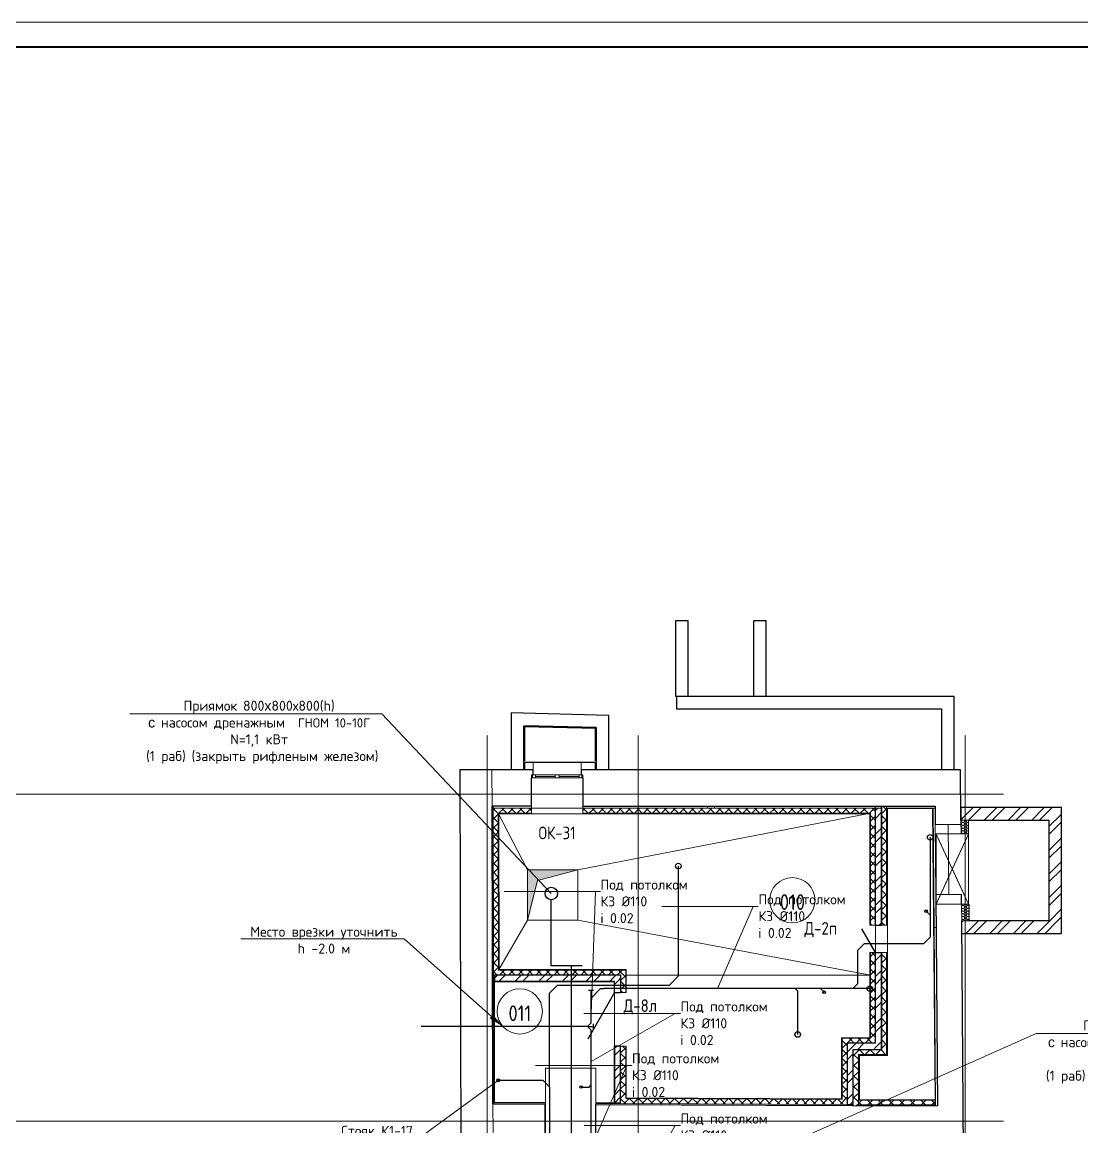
# Model space of a CAD drawing. Header units: millimetres. Extents: x -10178924 to 11692288, y -947381 to 58396.
# Drawn here: x 36600 to 57672, y 36432 to 58396 of the extents above; entities that cross this region are included whole.
import ezdxf
from ezdxf import colors
from ezdxf.entities.mleader import LeaderData, LeaderLine
from ezdxf.math import Vec2, Vec3

# ---------------------------------------------------------------- set-up
doc = ezdxf.new("R2010")
doc.units = ezdxf.units.MM
doc.linetypes.add('ADSK_Линия сетки', pattern=[25, 20, -2.5, 0, -2.5])
doc.linetypes.add('ADSK_Штриховая_ш3 п1_5', pattern=[4.5, 3, -1.5])
for name, color, linetype, lineweight in [('!К1', 32, 'Continuous', 30), ('!К3', 30, 'Continuous', 30), ('_ Окна', 7, 'Continuous', 9), ('_0', 7, 'Continuous', 25), ('Аннотация', 7, 'Continuous', 18), ('Выноски ВК', 7, 'Continuous', 0), ('Двери', 7, 'Continuous', 9), ('К1н', 42, 'Continuous', 30), ('Марки дверей', 7, 'Continuous', 20), ('Марки окон', 7, 'Continuous', 20), ('Окна', 7, 'Continuous', 9), ('Оси', 253, 'Continuous', 9), ('Перекрытие', 7, 'Continuous', 18), ('Стены внутренние', 7, 'Continuous', 18), ('Стены наружные', 7, 'Continuous', 18), ('Стены несущие', 7, 'Continuous', 30), ('Стены отделка', 7, 'Continuous', 30), ('Стены штриховка', 7, 'Continuous', 9), ('Узлы', 7, 'Continuous', 18), ('ШТРИХОВКА', 252, 'Continuous', 15)]:
    doc.layers.add(name, color=color, linetype=linetype, lineweight=lineweight)
doc.layers.add('PDF _Ramka', color=7, linetype='Continuous')
doc.layers.add('Линии', color=7, linetype='Continuous', lineweight=9, true_color=0x00a600)
doc.styles.add('GOST Common', font='GOST_Common.ttf', dxfattribs={"width": 0.9, "height": 350})
doc.styles.add('GOST Common_2', font='GOST_Common.ttf', dxfattribs={"width": 0.9, "height": 250})
doc.styles.add('PDF ISOCPEUR', font='isocpeur.ttf')
pattern_1 = [(45, (0, 0), (-235.7317, 235.7317), []), (45, (157.15, 0), (-235.7317, 235.7317), [])]
pattern_2 = [(45, (0, 0), (-106.06602, 106.06602), []), (135, (0, 0), (-106.06602, -106.06602), [])]

# ---------------------------------------------------------------- blocks, each defined once
blk = doc.blocks.new('окна_rehau_двупольное - 980х1160 _створка и глухое_ ок-31-6127201-План подвала')
at = {"layer": '_ Окна', "lineweight": 18}
for p, q in [((-510, 200), (-510, 260)), ((-510, 260), (-434, 260)), ((-434, 260), (-434, 200)), ((-38, 200), (-38, 260)), ((-38, 260), (38, 260)), ((38, 260), (38, 200)), ((434, 260), (434, 200)), ((510, 260), (434, 260)), ((510, 200), (510, 260)), ((-434, 200), (-510, 200)), ((38, 200), (-38, 200)), ((434, 200), (510, 200))]:
    blk.add_line(p, q, dxfattribs=at)
at = {"layer": '_ Окна'}
for p, q in [((-490, 200), (-490, 260)), ((-434, 230), (-38, 230)), ((38, 230), (434, 230)), ((490, 200), (490, 260))]:
    blk.add_line(p, q, dxfattribs=at)
at = {"layer": 'Окна'}
for p, q in [((-510, 260), (-510, 200)), ((-434, 260), (-510, 260)), ((-434, 260), (-38, 260)), ((38, 260), (-38, 260)), ((38, 260), (434, 260)), ((510, 260), (434, 260)), ((510, 200), (510, 260)), ((-510, 200), (-434, 200)), ((-38, 200), (-434, 200)), ((-38, 200), (38, 200)), ((434, 200), (38, 200)), ((434, 200), (510, 200))]:
    blk.add_line(p, q, dxfattribs=at)
blk = doc.blocks.new('AC_Дверь_Однопольная_Стальная - 545х1295 Л нов Д2п-6472559-План подвала')
at = {"layer": 'Двери', "lineweight": 30}
blk.add_line((-273, 60), (199, 333), dxfattribs=at)
blk = doc.blocks.new('AC_Дверь_Однопольная_Стальная - 1070х2200Н Д8л противопож EI30-6422788-План подвала')
at = {"layer": 'Двери', "lineweight": 30}
blk.add_line((535, 60), (-392, 595), dxfattribs=at)
blk = doc.blocks.new('оси')
at = {"layer": 'Оси', "linetype": 'ADSK_Линия сетки'}
for p, q in [((52350, -2196), (52350, 46378)), ((55350, -2196), (55350, 46378)), ((61850, -2196), (61850, 46378)), ((-3614, 45200), (62615, 45200)), ((-3614, 38700), (62615, 38700))]:
    blk.add_line(p, q, dxfattribs=at)
blk = doc.blocks.new('Подвал')
at = {"layer": 'Стены внутренние', "lineweight": 9}
h = blk.add_hatch(dxfattribs=at)
h.set_pattern_fill('FP_2', color=256, style=0, pattern_type=2)
h.set_pattern_definition(pattern_1)
h.paths.add_polyline_path([(53687, 37974), (53687, 39630), (53567, 39630), (53567, 37974)])
h.paths.add_polyline_path([(53687, 40530), (53687, 42769), (53567, 42769), (53567, 40530)])
h = blk.add_hatch(dxfattribs=at)
h.set_pattern_fill('FP_3', color=256, style=0, pattern_type=2)
h.set_pattern_definition(pattern_2)
h.paths.add_polyline_path([(53687, 37874), (53787, 37874), (53787, 39630), (53687, 39630), (53687, 37974)])
h.paths.add_polyline_path([(53787, 40530), (53787, 42809), (53687, 42808), (53687, 40530)])
h = blk.add_hatch(dxfattribs=at)
h.set_pattern_fill('FP_2', color=256, style=0, pattern_type=2)
h.set_pattern_definition(pattern_1)
h.paths.add_polyline_path([(55418, 42530), (57017, 42530), (57017, 42780), (55265, 42780), (55266, 42530), (55416, 42530)])
h = blk.add_hatch(dxfattribs=at)
h.set_pattern_fill('FP_2', color=256, style=0, pattern_type=2)
h.set_pattern_definition(pattern_1)
h.paths.add_polyline_path([(57175, 40530), (57267, 40530), (57267, 42780), (57017, 42780), (57017, 40530), (57089, 40530)])
h = blk.add_hatch(dxfattribs=at)
h.set_pattern_fill('FP_2', color=256, style=0, pattern_type=2)
h.set_pattern_definition(pattern_1)
h.paths.add_polyline_path([(53567, 39630), (53687, 39630), (53687, 39897), (53567, 39897)])
h.paths.add_polyline_path([(53687, 40442), (53687, 40530), (53567, 40530), (53567, 40442)])
h = blk.add_hatch(dxfattribs=at)
h.set_pattern_fill('FP_3', color=256, style=0, pattern_type=2)
h.set_pattern_definition(pattern_2)
h.paths.add_polyline_path([(53687, 39630), (53787, 39630), (53787, 39897), (53687, 39897), (53687, 39740)])
h.paths.add_polyline_path([(53687, 40442), (53787, 40442), (53787, 40530), (53687, 40530)])
h = blk.add_hatch(dxfattribs=at)
h.set_pattern_fill('FP_2', color=256, style=0, pattern_type=2)
h.set_pattern_definition(pattern_1)
h.paths.add_polyline_path([(57267, 40280), (57267, 40530), (55282, 40530), (55284, 40280), (57175, 40280)])
h = blk.add_hatch(dxfattribs=at)
h.set_pattern_fill('FP_2', color=256, style=0, pattern_type=2)
h.set_pattern_definition(pattern_1)
h.paths.add_polyline_path([(48381, 39329), (48501, 39329), (48501, 39449), (45991, 39449), (45991, 39329), (47650, 39329)])
h = blk.add_hatch(dxfattribs=at)
h.set_pattern_fill('FP_2', color=256, style=0, pattern_type=2)
h.set_pattern_definition(pattern_1)
h.paths.add_polyline_path([(48381, 36910), (48501, 36910), (48501, 38034), (48381, 38034), (48381, 36940)])
h.paths.add_polyline_path([(48501, 39104), (48501, 39329), (48381, 39329), (48381, 39104)])
h = blk.add_hatch(dxfattribs=at)
h.set_pattern_fill('FP_2', color=256, style=0, pattern_type=2)
h.set_pattern_definition(pattern_1)
h.paths.add_polyline_path([(53127, 36867), (53127, 38094), (53007, 38094), (53007, 36867)])
h = blk.add_hatch(dxfattribs=at)
h.set_pattern_fill('FP_2', color=256, style=0, pattern_type=2)
h.set_pattern_definition(pattern_1)
h.paths.add_polyline_path([(53325, 37974), (53567, 37974), (53567, 38094), (53127, 38094), (53127, 37974), (53247, 37974)])
h = blk.add_hatch(dxfattribs=at)
h.set_pattern_fill('FP_3', color=256, style=0, pattern_type=2)
h.set_pattern_definition(pattern_2)
h.paths.add_polyline_path([(53127, 37874), (53687, 37874), (53687, 37974), (53127, 37974)])
h = blk.add_hatch(dxfattribs=at)
h.set_pattern_fill('FP_3', color=256, style=0, pattern_type=2)
h.set_pattern_definition(pattern_2)
h.paths.add_polyline_path([(53227, 36856), (53227, 37874), (53127, 37874), (53127, 36856)])
h = blk.add_hatch(dxfattribs=at)
h.set_pattern_fill('FP_3', color=256, style=0, pattern_type=2)
h.set_pattern_definition(pattern_2)
h.paths.add_polyline_path([(54762, 36861), (54757, 36869), (54762, 36869), (54761, 36961), (53230, 36961), (53230, 36876), (53233, 36876), (53230, 36861), (54677, 36861)])
at = {"layer": 'Стены наружные', "true_color": 0x6b6b6b}
h = blk.add_hatch(color=251, dxfattribs=at)
h.paths.add_polyline_path([(47977, 43679), (47985, 43679), (47985, 43684), (47719, 43684), (47719, 43679), (47749, 43679)])
h.paths.add_polyline_path([(46728, 43679), (46758, 43679), (46758, 43684), (46605, 43684), (46605, 43679)])
at = {"layer": 'Узлы', "lineweight": 9}
h = blk.add_hatch(dxfattribs=at)
h.set_pattern_fill('HONEY', color=256, scale=10, style=0)
h.paths.add_polyline_path([(55268, 42258), (55418, 42258), (55416, 42530), (55266, 42530), (55266, 42445)])
h = blk.add_hatch(dxfattribs=at)
h.set_pattern_fill('HONEY', color=256, scale=10, style=0)
h.paths.add_polyline_path([(55432, 40530), (55429, 40858), (55279, 40858), (55282, 40530)])
at = {"layer": 'ШТРИХОВКА'}
h = blk.add_hatch(dxfattribs=at)
h.set_pattern_fill('ANSI37', color=256, scale=40)
h.paths.add_polyline_path([(46064, 42669), (46729, 42669), (46729, 42769), (45964, 42769), (45974, 39449), (45991, 39449), (48501, 39449), (48501, 39104), (48601, 39104), (48601, 39549), (46074, 39549)])
h.paths.add_polyline_path([(53567, 42769), (47749, 42769), (47749, 42669), (53467, 42669), (53467, 40442), (53567, 40442)])
h.paths.add_polyline_path([(53567, 39897), (53467, 39897), (53467, 38194), (52907, 38194), (52907, 36977), (48601, 36997), (48601, 38034), (48501, 38034), (48501, 36897), (53007, 36877), (53007, 38094), (53567, 38094)])
h = blk.add_hatch(color=256, dxfattribs=at)
h.dxf.hatch_style = 1
h.paths.add_polyline_path([(46650, 40545), (46650, 41545), (47650, 41545), (46847, 41330)])
at = {"layer": 'Линии', "color": 7}
for p, q in [((55266, 42530), (55268, 42258)), ((55416, 42530), (55266, 42530)), ((55418, 42258), (55416, 42530)), ((55268, 42258), (55418, 42258)), ((55279, 40858), (55282, 40530)), ((55429, 40858), (55279, 40858)), ((55432, 40530), (55429, 40858)), ((46650, 40545), (46074, 39549)), ((55282, 40530), (55432, 40530))]:
    blk.add_line(p, q, dxfattribs=at)
at = {"layer": 'Линии', "color": 7, "linetype": 'ADSK_Штриховая_ш3 п1_5'}
for p, q in [((54771, 42258), (55419, 42258)), ((54771, 40858), (54771, 42258)), ((55419, 40858), (54771, 42258)), ((54771, 40858), (55419, 42258)), ((55419, 42258), (55419, 40858)), ((55419, 40858), (54771, 40858))]:
    blk.add_line(p, q, dxfattribs=at)
at = {"layer": 'Линии', "color": 7}
for centre in [(51916, 40938), (46496, 38728)]:
    blk.add_circle(centre, 450, dxfattribs=at)
at = {"layer": 'Перекрытие'}
for p, q in [((46650, 41545), (46064, 42669)), ((47650, 41545), (53467, 42669)), ((54768, 41045), (54756, 42445)), ((55023, 41047), (55011, 42447)), ((46650, 41545), (46650, 40545)), ((47650, 41545), (46650, 41545)), ((47650, 40545), (47650, 41545)), ((46650, 40545), (47650, 40545)), ((53467, 39449), (47650, 40545)), ((53567, 40442), (53567, 39897)), ((53807, 40442), (53807, 39897)), ((53467, 39449), (48601, 39449)), ((48381, 38034), (48381, 39104)), ((47006, 37598), (48006, 37598)), ((47006, 36914), (47006, 37598)), ((48006, 37598), (48006, 36879)), ((47006, 36314), (47006, 36884))]:
    blk.add_line(p, q, dxfattribs=at)
at = {"layer": 'Стены внутренние', "color": 8, "true_color": 0x7f7f7f}
blk.add_line((45941, 43529), (45943, 42809), dxfattribs=at)
at = {"layer": 'Стены внутренние'}
blk.add_line((47749, 42769), (46729, 42769), dxfattribs=at)
at = {"layer": 'Стены наружные'}
for p, q in [((46759, 43679), (46759, 43684)), ((46759, 43684), (47719, 43684)), ((46759, 43679), (47719, 43679)), ((47719, 43679), (46759, 43679))]:
    blk.add_line(p, q, dxfattribs=at)
at = {"layer": 'Стены несущие'}
for p, q in [((49594, 46494), (49594, 44994)), ((49844, 46494), (49594, 46494)), ((49844, 44994), (49844, 46494)), ((51144, 46494), (51144, 44994)), ((51394, 46494), (51144, 46494)), ((51394, 44994), (51394, 46494)), ((49594, 44994), (55133, 44994)), ((49608, 44994), (49608, 44744)), ((55133, 43529), (55133, 44994)), ((46326, 44664), (46326, 43529)), ((48263, 44613), (46326, 44664)), ((48263, 43529), (48263, 44613)), ((49608, 44744), (54883, 44744)), ((54883, 44744), (54883, 43529)), ((46576, 43529), (46576, 44407)), ((46576, 44407), (48013, 44370)), ((48013, 44370), (46586, 44407)), ((48013, 44370), (48013, 43529)), ((46759, 43529), (45301, 43529)), ((45301, 43529), (45326, 35427)), ((46759, 43429), (46759, 43529)), ((47719, 43529), (47719, 43429)), ((55258, 43529), (47719, 43529)), ((55266, 42530), (55258, 43529)), ((46729, 42809), (46729, 43369)), ((47749, 43369), (47749, 42809)), ((46729, 42809), (45943, 42809)), ((45962, 36889), (45943, 42809)), ((47749, 42809), (54754, 42809)), ((53567, 42808), (53687, 42808)), ((53567, 40442), (53567, 42808)), ((53687, 40442), (53687, 42808)), ((53687, 42808), (53687, 40442)), ((54754, 42809), (54756, 42445)), ((57267, 42780), (55265, 42780)), ((55265, 42780), (55265, 42530)), ((57267, 40280), (57267, 42780)), ((54756, 42445), (55266, 42449)), ((55416, 42530), (57017, 42530)), ((57017, 42530), (57017, 40530)), ((55278, 41049), (54768, 41045)), ((54768, 41045), (54802, 36848)), ((55279, 40858), (55278, 41049)), ((53567, 40442), (53687, 40442)), ((55282, 40530), (55275, 40530)), ((55275, 40530), (55275, 40280)), ((55438, 21298), (55282, 40530)), ((57017, 40530), (55432, 40530)), ((55275, 40280), (57267, 40280)), ((53567, 39897), (53687, 39897)), ((53567, 38094), (53567, 39897)), ((53687, 37974), (53687, 39897)), ((53687, 39897), (53687, 37974)), ((48501, 39449), (45991, 39449)), ((45991, 39449), (45991, 39329)), ((45991, 39329), (48381, 39329)), ((48381, 39104), (48381, 39329)), ((48501, 39449), (48501, 39104)), ((48381, 39104), (48501, 39104)), ((48501, 38034), (48381, 38034)), ((48381, 38034), (48381, 36910)), ((48501, 36910), (48501, 38034)), ((53007, 38094), (53007, 36867)), ((53567, 38094), (53007, 38094)), ((53127, 36867), (53127, 37974)), ((53127, 37974), (53687, 37974)), ((48381, 36910), (48501, 36910)), ((45962, 36889), (47000, 36884)), ((46998, 36314), (47000, 36884)), ((48000, 36879), (47998, 36309)), ((48000, 36879), (54802, 36848)), ((53007, 36867), (53127, 36867))]:
    blk.add_line(p, q, dxfattribs=at)
at = {"layer": 'Стены отделка', "lineweight": 9}
for p, q in [((46596, 44397), (46576, 44397)), ((46586, 44407), (46585, 44387)), ((46585, 44387), (48013, 44350)), ((46596, 43709), (46596, 44397)), ((48013, 44350), (47993, 44350)), ((47993, 44350), (47993, 43709)), ((46576, 43709), (46596, 43709)), ((46758, 43679), (46596, 43679)), ((46596, 43679), (46596, 43529)), ((46759, 43684), (46605, 43684)), ((46605, 43684), (46605, 43679)), ((46605, 43679), (46758, 43679)), ((46759, 43529), (46759, 43679)), ((47985, 43684), (47719, 43684)), ((47719, 43684), (47719, 43679)), ((47993, 43679), (47719, 43679)), ((47719, 43679), (47719, 43529)), ((47719, 43679), (47985, 43679)), ((47985, 43679), (47985, 43684)), ((47993, 43709), (48013, 43709)), ((47993, 43529), (47993, 43679)), ((45943, 42809), (45962, 36889)), ((45963, 42809), (45943, 42809)), ((45963, 42809), (45963, 42769)), ((45982, 36919), (45963, 42809)), ((46729, 42769), (45963, 42769)), ((45964, 42769), (45974, 39449)), ((46729, 42657), (46729, 42809)), ((47749, 42809), (47749, 42657)), ((53687, 42769), (47749, 42769)), ((50225, 42769), (50225, 42809)), ((50365, 42809), (50365, 42769)), ((53787, 42769), (53787, 42759)), ((54754, 42769), (53787, 42769)), ((53807, 42759), (53807, 40442)), ((53807, 42759), (54704, 42759)), ((54704, 42759), (54751, 36967)), ((54733, 40397), (54714, 42769)), ((54754, 42769), (54754, 42809)), ((53567, 40442), (53455, 40442)), ((53807, 40442), (53687, 40442)), ((54773, 40398), (54733, 40397)), ((53567, 39897), (53455, 39897)), ((53807, 39897), (53687, 39897)), ((53807, 37854), (53807, 39897)), ((45974, 39449), (45991, 39449)), ((45991, 39329), (45985, 39329)), ((45985, 39329), (45985, 36909)), ((45995, 39319), (48371, 39319)), ((45995, 36909), (45995, 39319)), ((48371, 39319), (48371, 39104)), ((48371, 39104), (48381, 39104)), ((48501, 39104), (48613, 39104)), ((48381, 38034), (48371, 38034)), ((48371, 38034), (48371, 36908)), ((48613, 38034), (48501, 38034)), ((53227, 37874), (53787, 37874)), ((53227, 37874), (53227, 36876)), ((53247, 36967), (53247, 37854)), ((53247, 37854), (53807, 37854)), ((53687, 37974), (53687, 37974)), ((47006, 36914), (45982, 36919)), ((45982, 36909), (45982, 36889)), ((45982, 36889), (45982, 36909)), ((45982, 36909), (47006, 36904)), ((47006, 36884), (47006, 36914)), ((48371, 36908), (48006, 36909)), ((48006, 36909), (48006, 36899)), ((48381, 36898), (48381, 36910)), ((48501, 36910), (48501, 36897)), ((53247, 36961), (53227, 36961)), ((53230, 36961), (53230, 36861)), ((54751, 36967), (53247, 36967)), ((45962, 36889), (45982, 36889)), ((47000, 36884), (47006, 36884)), ((53127, 36876), (48006, 36899)), ((48006, 36899), (48006, 36879)), ((48501, 36897), (53007, 36877)), ((54762, 36869), (53227, 36876)), ((53230, 36861), (54762, 36861)), ((54762, 36861), (54762, 36869)), ((54802, 36848), (54802, 36868)), ((54802, 36868), (54802, 36868))]:
    blk.add_line(p, q, dxfattribs=at)
for points in [[(46729, 42669), (46064, 42669), (46074, 39549), (48601, 39549), (48601, 39104)], [(46729, 42659), (46074, 42659), (46083, 39559), (48611, 39559), (48611, 39104)], [(53455, 40442), (53455, 42657), (47749, 42657), (46729, 42657), (46076, 42657), (46085, 39561), (48613, 39561), (48613, 39104)], [(53467, 40442), (53467, 42669), (47749, 42669)], [(53457, 40442), (53457, 42659), (47749, 42659)], [(48601, 38034), (48601, 36997), (52907, 36977), (52907, 38194), (53467, 38194), (53467, 39897)], [(48611, 38034), (48611, 37007), (52897, 36987), (52897, 38204), (53457, 38204), (53457, 39897)], [(48613, 38034), (48613, 37009), (52895, 36989), (52895, 38206), (53455, 38206), (53455, 39897)]]:
    blk.add_lwpolyline(points, dxfattribs=at)
at = {"layer": 'Стены штриховка'}
for p, q in [((46759, 43679), (46758, 43679)), ((46758, 43679), (46759, 43679)), ((53687, 42809), (53687, 42808)), ((53787, 42769), (53787, 42809)), ((53787, 40442), (53787, 42759)), ((53807, 42759), (53787, 42759)), ((54762, 36869), (54733, 40397)), ((53787, 37874), (53787, 39897)), ((45982, 36919), (45982, 36909)), ((54761, 36961), (53247, 36961)), ((54751, 36967), (54761, 36967)), ((45962, 36889), (45964, 36319)), ((53127, 36867), (53127, 36856)), ((53227, 36876), (53227, 36856))]:
    blk.add_line(p, q, dxfattribs=at)
at = {"layer": 'ШТРИХОВКА'}
blk.add_lwpolyline([(46650, 40545), (46650, 41545), (47650, 41545), (46847, 41330)], close=True, dxfattribs=at)
at = {"layer": 'Двери', "color": 8, "true_color": 0x7f7f7f, "rotation": 90}
for name, p in [('AC_Дверь_Однопольная_Стальная - 545х1295 Л нов Д2п-6472559-План подвала', (53627, 40169)), ('AC_Дверь_Однопольная_Стальная - 1070х2200Н Д8л противопож EI30-6422788-План подвала', (48441, 38569))]:
    blk.add_blockref(name, p, dxfattribs=at)
at = {"layer": 'Окна'}
blk.add_blockref('окна_rehau_двупольное - 980х1160 _створка и глухое_ ок-31-6127201-План подвала', (47239, 43169), dxfattribs=at)
at = {"layer": 'ШТРИХОВКА'}
blk.add_blockref('оси', (-6500, -2155), dxfattribs=at)
at = {"layer": 'Аннотация', "lineweight": 9, "char_height": 312.5, "width": 520.21, "attachment_point": 5, "line_spacing_factor": 1.022766, "style": 'GOST Common'}
for s, insert in [('010', (51916, 40901)), ('011', (46496, 38691))]:
    blk.add_mtext(s, dxfattribs=dict(at, insert=insert))
at = {"layer": 'Марки дверей', "lineweight": 9, "char_height": 250, "width": 690.3, "attachment_point": 5, "line_spacing_factor": 1.022766, "style": 'GOST Common_2'}
for s, insert in [('\\pxqc,t1.8,3.6,5.4,7.2,9,10.8,12.6,14.4,16.2,18,19.8,21.6,23.4,25.2,27,28.8,30.6,32.4,34.2,36,37.8,39.6,41.4,43.2,45,46.8,48.6,50.4,52.2,54,55.8,57.6;{Д-2п}', (52479, 40354)), ('\\pxqc,t1.8,3.6,5.4,7.2,9,10.8,12.6,14.4,16.2,18,19.8,21.6,23.4,25.2,27,28.8,30.6,32.4,34.2,36,37.8,39.6,41.4,43.2,45,46.8,48.6,50.4,52.2,54,55.8,57.6;{Д-8л}', (48891, 38816))]:
    blk.add_mtext(s, dxfattribs=dict(at, insert=insert))
at = {"layer": 'Марки окон', "lineweight": 9, "insert": (47236, 42276), "char_height": 250, "width": 797.4, "attachment_point": 5, "line_spacing_factor": 1.022766, "style": 'GOST Common_2'}
blk.add_mtext('\\pxqc,t1.8,3.6,5.4,7.2,9,10.8,12.6,14.4,16.2,18,19.8,21.6,23.4,25.2,27,28.8,30.6,32.4,34.2,36,37.8,39.6,41.4,43.2,45,46.8,48.6,50.4,52.2,54,55.8,57.6;{ОК-31}', dxfattribs=at)
blk = doc.blocks.new('_None')
blk = doc.blocks.new('Рамка')
at = {"layer": 'PDF _Ramka', "lineweight": 20}
blk.add_lwpolyline([(100287, -596749), (100287, -512657), (-18603, -512657), (-18603, -596749)], close=True, dxfattribs=at)
at = {"layer": 'PDF _Ramka', "lineweight": 40}
blk.add_lwpolyline([(99787, -513153), (-16604, -513153), (-16604, -596246), (99787, -596246)], close=True, dxfattribs=at)

msp = doc.modelspace()

# ---------------------------------------------------------------- linework, layer by layer
at = {"layer": '!К1'}
for points in [[(49647.5, 41617.9), (49647.5, 39427.1)], [(47087.4, 37225.6), (47087.4, 39093.2), (47246.6, 39252.5), (49472.9, 39252.5), (49647.5, 39427.1)], [(46070.7, 37361.9), (46952.8, 37360.2), (47087.4, 37225.6), (47087.4, 19570.6)], [(47716, 37224.8), (47872.2, 37224.8), (47913.3, 37265.8)]]:
    msp.add_lwpolyline(points, dxfattribs=at)
for centre, radius in [((49647.5, 41617.9), 55), ((49647.5, 41617.9), 55), ((52546.7, 39108.9), 25), ((53455.4, 39181), 55), ((46065.8, 37358.4), 30), ((46065.8, 37358.4), 30)]:
    msp.add_circle(centre, radius, dxfattribs=at)
at = {"layer": '!К3'}
msp.add_line((53455.4, 39181), (48168.9, 39181), dxfattribs=at)
for points in [[(54655.4, 42189.2), (54655.4, 40201.3), (54523.9, 40069.8), (53341.5, 40069.8), (53210.9, 39939.3), (53210.9, 39276.5), (53115.4, 39181)], [(54573.7, 40721.1), (54655.4, 40639.3)], [(47840.8, 38428.8), (47912.3, 38500.3), (47912.3, 38992.9), (47912.3, 38992.9), (48100.5, 39181), (48168.9, 39181)], [(47862.3, 39152), (47962.3, 39152)], [(47912.3, 38992.9), (47912.3, 39152)], [(52021.3, 38268.2), (52021.3, 39132.7), (51972.9, 39181)], [(52546.7, 39108.9), (52474.6, 39181)], [(47957.3, 38478.8), (47957.3, 38378.8)], [(47543, 38428.8), (44533.9, 38428.8)], [(53030.9, 34997.7), (48301.1, 34997.7), (48029.8, 34997.7), (48020.6, 35007), (47913.3, 35114.3), (47913.3, 38356.3), (47840.8, 38428.8), (47543, 38428.8)], [(47840.8, 38428.8), (47957.3, 38428.8)]]:
    msp.add_lwpolyline(points, dxfattribs=at)
for centre, radius in [((54655.4, 42189.2), 55), ((54573.7, 40721.1), 25), ((54573.7, 40721.1), 25), ((52546.7, 39108.9), 25), ((53455.4, 39181), 55), ((52021.3, 38268.2), 55), ((52021.3, 38268.2), 55), ((47716, 37224.8), 25)]:
    msp.add_circle(centre, radius, dxfattribs=at)
at = {"layer": 'К1н'}
for points in [[(47733.8, 39633.6), (47122.1, 39633.6), (47122.1, 40946.5)], [(47515.3, 39633.6), (47515.3, 19091.1)]]:
    msp.add_lwpolyline(points, dxfattribs=at)
at = {"layer": 'К1н', "color": 7, "lineweight": 30, "ltscale": 100}
msp.add_circle((47122.1, 41071.7), 125.2, dxfattribs=at)
msp.add_circle((47122.1, 41071.7), 125.2, dxfattribs=at)
msp.add_circle((47122.1, 41071.7), 125.2, dxfattribs=at)

# ---------------------------------------------------------------- block references
at = {"layer": '_0'}
msp.add_blockref('Рамка', (0, 571053), dxfattribs=at)
at = {"layer": 'ШТРИХОВКА'}
msp.add_blockref('Подвал', (0, 0), dxfattribs=at)

# ---------------------------------------------------------------- leaders
at = {"layer": 'Выноски ВК', "ltscale": 50}
ml = msp.add_multileader_mtext('Standard', dxfattribs=at)
ml.set_content('\\A1;Приямок{\\Fisocp3|c204; }800{\\fArial|b0|i0|c204|p34;х}800х800(h)\\P{\\fArial|b0|i0|c204|p34;с\\Fisocp3|c204; }насосом дренажным {\\A0; \\H0.91667x;ГНОМ 10-10Г\\A1;\\H1.09091x; \\PN=1,1 кВт \\P (1 раб)\\Fisocp3|c204; \\fISOCPEUR|b0|i0|c204|p34;(закрыть рифленым железом)}', color=256, style='PDF ISOCPEUR')
ml.set_leader_properties(color=256, linetype='ByLayer', lineweight=-1)
ml.set_arrow_properties(name='NONE')
ml.build(insert=Vec2(0, 0))
ml.multileader.update_dxf_attribs({"text_left_attachment_type": 6, "text_right_attachment_type": 6, "dogleg_length": 100, "arrow_head_size": 300})
ctx = ml.context
ctx.base_point, ctx.char_height, ctx.arrow_head_size, ctx.landing_gap_size, ctx.plane_origin = Vec3(38972, 44645.2), 200, 300, 0, Vec3(41709.5, 43743.4)
ctx.left_attachment, ctx.right_attachment, ctx.text_align_type = 6, 6, 1
notes = []
notes.append((ctx, [(1, (1, 1, 0), (43752, 44645.2), (-1, 0), 100, [(1, [(47122.1, 41071.7)], 0, [])])]))
ctx.mtext.insert, ctx.mtext.width, ctx.mtext.alignment, ctx.mtext.flow_direction = Vec3(41312, 44905.2), 4862.045, 2, 5
ml = msp.add_multileader_mtext('Standard', dxfattribs=at)
ml.set_content('Под потолком\\PК3 %%C110\\Pi 0.02', color=256, style='PDF ISOCPEUR')
ml.set_leader_properties(color=256, linetype='ByLayer', lineweight=-1)
ml.set_arrow_properties(name='NONE')
ml.build(insert=Vec2(0, 0))
ml.multileader.update_dxf_attribs({"text_left_attachment_type": 6, "text_right_attachment_type": 6, "dogleg_length": 100, "arrow_head_size": 300})
ctx = ml.context
ctx.base_point, ctx.char_height, ctx.arrow_head_size, ctx.landing_gap_size, ctx.plane_origin = Vec3(48097.9, 41108.9), 200, 300, 0, Vec3(40922.3, 43740.3)
ctx.left_attachment, ctx.right_attachment = 6, 6
notes.append((ctx, [(0, (1, 1, 0), (47997.9, 41108.9), (1, 0), 100, [(1, [(47912.3, 38670.2)], 0, [])])]))
ctx.mtext.insert, ctx.mtext.flow_direction = Vec3(48097.9, 41348.9), 5
ml = msp.add_multileader_mtext('Standard', dxfattribs=at)
ml.set_content('Под потолком\\PК3 %%C110\\Pi 0.02', color=256, style='PDF ISOCPEUR')
ml.set_leader_properties(color=256, linetype='ByLayer', lineweight=-1)
ml.set_arrow_properties(name='NONE')
ml.build(insert=Vec2(0, 0))
ml.multileader.update_dxf_attribs({"text_left_attachment_type": 6, "text_right_attachment_type": 6, "dogleg_length": 100, "arrow_head_size": 300})
ctx = ml.context
ctx.base_point, ctx.char_height, ctx.arrow_head_size, ctx.landing_gap_size, ctx.plane_origin = Vec3(51238.2, 40815.3), 200, 300, 0, Vec3(43436.1, 44251.1)
ctx.left_attachment, ctx.right_attachment = 6, 6
notes.append((ctx, [(0, (1, 1, 0), (51138.2, 40815.3), (1, 0), 100, [(1, [(50426.1, 39181)], 0, [])])]))
ctx.mtext.insert, ctx.mtext.flow_direction = Vec3(51238.2, 41055.3), 5
ml = msp.add_multileader_mtext('Standard', dxfattribs=at)
ml.set_content('Место врезки уточнить\\Ph -2.0 м', color=256, style='PDF ISOCPEUR')
ml.set_leader_properties(color=256, linetype='ByLayer', lineweight=-1)
ml.build(insert=Vec2(0, 0))
ml.multileader.update_dxf_attribs({"text_left_attachment_type": 6, "text_right_attachment_type": 6, "dogleg_length": 100, "arrow_head_size": 300})
ctx = ml.context
ctx.base_point, ctx.char_height, ctx.arrow_head_size, ctx.landing_gap_size, ctx.plane_origin = Vec3(41106.3, 40171.7), 200, 300, 0, Vec3(32850.3, 42253.7)
ctx.left_attachment, ctx.right_attachment, ctx.text_align_type = 6, 6, 1
notes.append((ctx, [(1, (1, 1, 0), (44196.3, 40171.7), (-1, 0), 100, [(1, [(46153.7, 38428.8)], 0, [])])]))
ctx.mtext.insert, ctx.mtext.alignment, ctx.mtext.flow_direction = Vec3(42601.3, 40411.7), 2, 5
ml = msp.add_multileader_mtext('Standard', dxfattribs=at)
ml.set_content('Под потолком\\PК3 %%C110\\Pi 0.02', color=256, style='PDF ISOCPEUR')
ml.set_leader_properties(color=256, linetype='ByLayer', lineweight=-1)
ml.set_arrow_properties(name='NONE')
ml.build(insert=Vec2(0, 0))
ml.multileader.update_dxf_attribs({"text_left_attachment_type": 6, "text_right_attachment_type": 6, "dogleg_length": 100, "arrow_head_size": 300})
ctx = ml.context
ctx.base_point, ctx.char_height, ctx.arrow_head_size, ctx.landing_gap_size, ctx.plane_origin = Vec3(49687.6, 38685.2), 200, 300, 0, Vec3(40923.3, 42804.2)
ctx.left_attachment, ctx.right_attachment = 6, 6
notes.append((ctx, [(0, (1, 1, 0), (49587.6, 38685.2), (1, 0), 100, [(1, [(47913.3, 37734.2)], 0, [])])]))
ctx.mtext.insert, ctx.mtext.flow_direction = Vec3(49687.6, 38925.2), 5
ml = msp.add_multileader_mtext('Standard', dxfattribs=at)
ml.set_content('\\A1;Приямок{\\Fisocp3|c204; }800{\\fArial|b0|i0|c204|p34;х}800х800(h)\\P{\\fArial|b0|i0|c204|p34;с\\Fisocp3|c204; }насосом дренажным {\\A0; \\H0.91667x;ГНОМ 10-10Г\\A1;\\H1.09091x; \\PN=1,1 кВт \\P (1 раб)\\Fisocp3|c204; \\fISOCPEUR|b0|i0|c204|p34;(закрыть рифленым железом)}', color=256, style='PDF ISOCPEUR')
ml.set_leader_properties(color=256, linetype='ByLayer', lineweight=-1)
ml.set_arrow_properties(name='NONE')
ml.build(insert=Vec2(0, 0))
ml.multileader.update_dxf_attribs({"text_left_attachment_type": 6, "text_right_attachment_type": 6, "dogleg_length": 100, "arrow_head_size": 300})
ctx = ml.context
ctx.base_point, ctx.char_height, ctx.arrow_head_size, ctx.landing_gap_size, ctx.plane_origin = Vec3(56861.2, 38290.4), 200, 300, 0, Vec3(45158, 38208.2)
ctx.left_attachment, ctx.right_attachment, ctx.text_align_type = 6, 6, 1
notes.append((ctx, [(0, (1, 1, 0), (56761.2, 38290.4), (1, 0), 100, [(1, [(50570.6, 35536.5)], 0, [])])]))
ctx.mtext.insert, ctx.mtext.width, ctx.mtext.alignment, ctx.mtext.flow_direction = Vec3(59201.2, 38550.4), 4862.045, 2, 5
ml = msp.add_multileader_mtext('Standard', dxfattribs=at)
ml.set_content('Под потолком\\PК3 %%C110\\Pi 0.02', color=256, style='PDF ISOCPEUR')
ml.set_leader_properties(color=256, linetype='ByLayer', lineweight=-1)
ml.set_arrow_properties(name='NONE')
ml.build(insert=Vec2(0, 0))
ml.multileader.update_dxf_attribs({"text_left_attachment_type": 6, "text_right_attachment_type": 6, "dogleg_length": 100, "arrow_head_size": 300})
ctx = ml.context
ctx.base_point, ctx.char_height, ctx.arrow_head_size, ctx.landing_gap_size, ctx.plane_origin = Vec3(48725.4, 37653.4), 200, 300, 0, Vec3(40923.3, 41089.3)
ctx.left_attachment, ctx.right_attachment = 6, 6
notes.append((ctx, [(0, (1, 1, 0), (48625.4, 37653.4), (1, 0), 100, [(1, [(47913.3, 36019.2)], 0, [])])]))
ctx.mtext.insert, ctx.mtext.flow_direction = Vec3(48725.4, 37893.4), 5
ml = msp.add_multileader_mtext('Standard', dxfattribs=at)
ml.set_content('Стояк К1-17 ^J%%C50', color=256, style='PDF ISOCPEUR')
ml.set_leader_properties(color=256, linetype='ByLayer', lineweight=-1)
ml.set_arrow_properties(name='NONE')
ml.build(insert=Vec2(0, 0))
ml.multileader.update_dxf_attribs({"text_left_attachment_type": 6, "text_right_attachment_type": 6, "dogleg_length": 100, "arrow_head_size": 300})
ctx = ml.context
ctx.base_point, ctx.char_height, ctx.arrow_head_size, ctx.landing_gap_size, ctx.plane_origin = Vec3(42943.6, 36213.2), 200, 300, 0, Vec3(38826.3, 41074.1)
ctx.left_attachment, ctx.right_attachment = 6, 6
notes.append((ctx, [(1, (1, 1, 0), (44503.6, 36213.2), (-1, 0), 100, [(1, [(46070.7, 37361.9)], 0, [])])]))
ctx.mtext.insert, ctx.mtext.width, ctx.mtext.flow_direction = Vec3(42943.6, 36453.2), 1495.588, 5
ml = msp.add_multileader_mtext('Standard', dxfattribs=at)
ml.set_content('Под потолком\\PК3 %%C110\\Pi 0.02', color=256, style='PDF ISOCPEUR')
ml.set_leader_properties(color=256, linetype='ByLayer', lineweight=-1)
ml.set_arrow_properties(name='NONE')
ml.build(insert=Vec2(0, 0))
ml.multileader.update_dxf_attribs({"text_left_attachment_type": 6, "text_right_attachment_type": 6, "dogleg_length": 100, "arrow_head_size": 300})
ctx = ml.context
ctx.base_point, ctx.char_height, ctx.arrow_head_size, ctx.landing_gap_size, ctx.plane_origin = Vec3(49687.8, 36457.3), 200, 300, 0, Vec3(41746.4, 40067.8)
ctx.left_attachment, ctx.right_attachment = 6, 6
notes.append((ctx, [(0, (1, 1, 0), (49587.8, 36457.3), (1, 0), 100, [(1, [(48736.4, 34997.7)], 0, [])])]))
ctx.mtext.insert, ctx.mtext.flow_direction = Vec3(49687.8, 36697.3), 5
for ctx, leaders in notes:
    for number, flags, end, landing, length, lines in leaders:
        leader = LeaderData()
        leader.index, (leader.has_last_leader_line, leader.has_dogleg_vector, leader.attachment_direction) = number, flags
        leader.last_leader_point, leader.dogleg_vector, leader.dogleg_length = Vec3(end), Vec3(landing), length
        for number, points, colour, breaks in lines:
            line = LeaderLine()
            line.index, line.vertices, line.color, line.breaks = number, Vec3.list(points), colors.encode_raw_color(colour), breaks
            leader.lines.append(line)
        ctx.leaders.append(leader)

doc.saveas('drawing.dxf')
